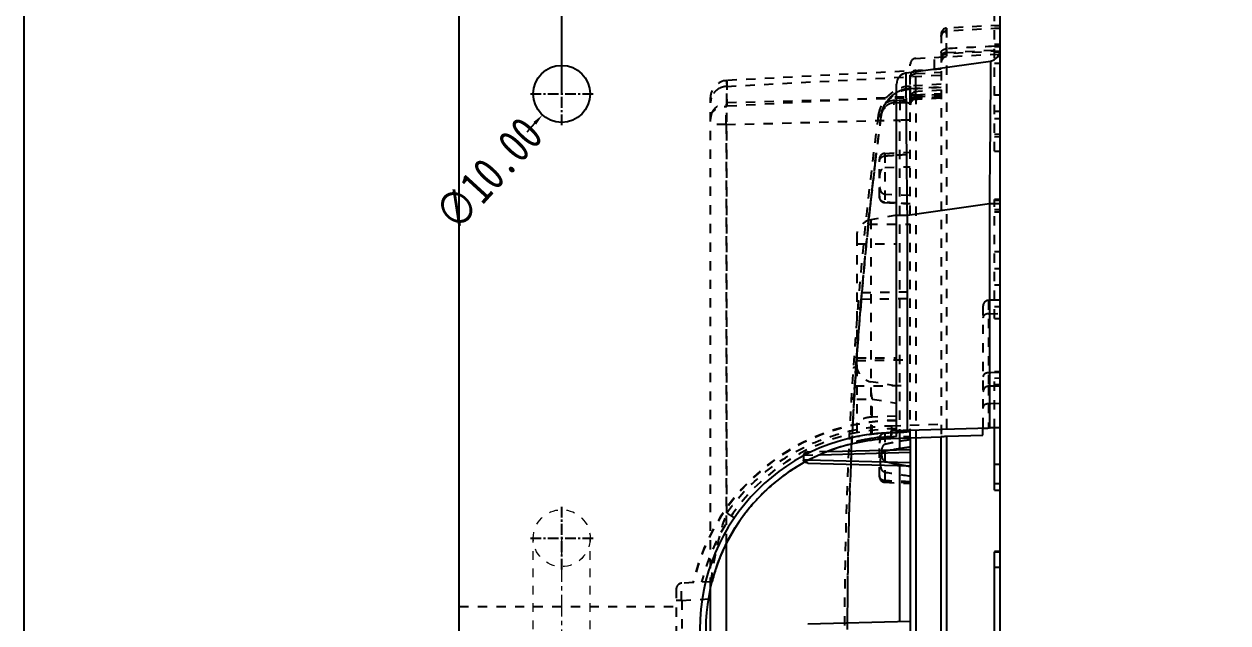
# Model space of a CAD drawing. Header units: millimetres. Extents: x -946 to 3963, y -10008 to 1396.
# Drawn here: x 1206.6 to 1418, y -3056.4 to -2951.3 of the extents above; entities that cross this region are included whole.
import ezdxf

# ---------------------------------------------------------------- set-up
doc = ezdxf.new("R2010")
doc.units = ezdxf.units.MM
doc.header["$LTSCALE"] = 16.335
doc.header["$PDMODE"] = 3
doc.header["$PDSIZE"] = 0.3125
doc.linetypes.add('CENTER', pattern=[0.6, 0.375, -0.075, 0.075, -0.075])
doc.linetypes.add('HIDDEN', pattern=[0.2, 0.1, -0.1])
doc.layers.get('0').update_dxf_attribs({"linetype": 'CONTINUOUS'})
doc.layers.get('Defpoints').update_dxf_attribs({"linetype": 'CONTINUOUS'})
doc.layers.add('cool', color=153, linetype='HIDDEN', lineweight=9)
doc.layers.add('DEFAULT_2', color=8, linetype='HIDDEN')
doc.layers.add('DIM', color=3, linetype='CONTINUOUS')
doc.styles.get("Standard").update_dxf_attribs({"font": 'txt', "width": 0.8})
doc.dimstyles.new('11', dxfattribs={"dimtxt": 10, "dimasz": 10, "dimexe": 0, "dimexo": 0, "dimgap": 0, "dimtad": 0, "dimzin": 0, "dimdsep": 46, "dimtxsty": 'Standard', "dimcen": 0, "dimclrd": 4, "dimclre": 4, "dimclrt": 6, "dimazin": 0, "dimtfac": 1, "dimtofl": 0, "dimtmove": 0, "dimatfit": 3, "dimfxl": 0, "dimtolj": 1, "dimtzin": 0, "dimarcsym": 0})

# ---------------------------------------------------------------- blocks, each defined once
blk = doc.blocks.new('*D201')
at = {"layer": 'Defpoints', "color": 0}
for p in [(1282.98, -2940.95), (1282.98, -2953.15), (1300.98, -2963.54)]:
    blk.add_point(p, dxfattribs=at)
at = {"layer": 'DIM', "color": 4, "lineweight": -2}
for p, q in [((1280.98, -2940.95), (1278.98, -2940.95)), ((1282.98, -2953.15), (1282.98, -2940.95)), ((1300.98, -2963.54), (1300.98, -2940.95)), ((1302.98, -2940.95), (1304.98, -2940.95))]:
    blk.add_line(p, q, dxfattribs=at)
at = {"layer": 'DIM', "color": 4}
for points in [[(1280.98, -2940.62), (1280.98, -2941.28), (1282.98, -2940.95)], [(1302.98, -2940.62), (1302.98, -2941.28), (1300.98, -2940.95)]]:
    blk.add_solid(points, dxfattribs=at)
at = {"layer": 'DIM', "color": 6, "insert": (1291.98, -2940.95), "char_height": 6, "attachment_point": 5}
blk.add_mtext('\\A1;18.00', dxfattribs=at)
blk = doc.blocks.new('*D236')
at = {"layer": 'Defpoints', "color": 0}
for p in [(1304.35, -2959.85), (1297.61, -2967.23)]:
    blk.add_point(p, dxfattribs=at)
at = {"layer": 'DIM', "color": 4, "lineweight": -2}
blk.add_line((1294.91, -2970.18), (1296.26, -2968.7), dxfattribs=at)
at = {"layer": 'DIM', "color": 4}
blk.add_solid([(1296.01, -2968.48), (1296.5, -2968.93), (1297.61, -2967.23)], dxfattribs=at)
at = {"layer": 'DIM', "color": 6, "insert": (1288.16, -2977.56), "char_height": 6, "attachment_point": 5, "rotation": 47.5734}
blk.add_mtext('\\A1;∅10.00', dxfattribs=at)

msp = doc.modelspace()

# ---------------------------------------------------------------- linework, layer by layer
at = {"color": 7, "linetype": 'Continuous'}
for p, q in [((1282.979, -3262.537), (1282.979, -2882.537)), ((1377.979, -3022.149), (1377.979, -2882.537)), ((1361.51, -2959.851), (1376.257, -2957.779)), ((1359.788, -3023.705), (1359.788, -2961.832)), ((1376.083, -2982.865), (1361.684, -2984.889)), ((1376.083, -2982.865), (1376.083, -3022.169)), ((1377.979, -2982.865), (1376.083, -2982.865)), ((1361.684, -2984.889), (1359.788, -2984.889)), ((1361.684, -3022.578), (1361.684, -2984.889)), ((1361.684, -3022.578), (1376.083, -3022.169)), ((1374.964, -3023.448), (1374.964, -3022.293)), ((1376.979, -3033.101), (1376.979, -3022.213)), ((1377.979, -3063.858), (1377.979, -3022.183)), ((1352.788, -3024.504), (1352.788, -3024.776)), ((1358.798, -3023.742), (1358.808, -3024.074)), ((1367.627, -3023.808), (1358.808, -3024.074)), ((1360.365, -3026.014), (1360.365, -3024.027)), ((1362.2, -3023.971), (1362.2, -3091.103)), ((1363.153, -3023.943), (1363.153, -3091.131)), ((1367.627, -3091.266), (1367.627, -3023.808)), ((1368.58, -3023.64), (1374.964, -3023.448)), ((1368.58, -3023.64), (1368.58, -3091.434)), ((1346.353, -3026.875), (1362.2, -3026.46)), ((1347.894, -3026.341), (1362.2, -3025.966)), ((1344.212, -3028.337), (1362.2, -3028.808)), ((1362.2, -3028.314), (1344.225, -3027.844)), ((1360.365, -3056.164), (1360.365, -3028.76)), ((1377.979, -3028.588), (1376.979, -3028.588)), ((1377.979, -3031.999), (1376.979, -3031.999)), ((1376.979, -3033.101), (1377.979, -3033.091)), ((1329.878, -3042.494), (1329.878, -3072.574)), ((1377.979, -3043.976), (1376.979, -3043.977)), ((1376.979, -3063.973), (1376.979, -3043.977)), ((1377.979, -3046.686), (1376.979, -3046.686)), ((1327.126, -3064.117), (1327.126, -3050.062)), ((1327.398, -3049.167), (1327.397, -3049.167)), ((1326.861, -3052.206), (1327.126, -3052.192)), ((1344.212, -3056.587), (1362.2, -3056.116))]:
    msp.add_line(p, q, dxfattribs=at)
at = {"color": 1, "linetype": 'CENTER', "ltscale": 0.310989}
for p, q in [((1300.979, -2969.037), (1300.979, -2958.037)), ((1295.479, -2963.537), (1306.479, -2963.537)), ((1300.979, -3047.037), (1300.979, -3036.037)), ((1295.479, -3041.537), (1306.479, -3041.537))]:
    msp.add_line(p, q, dxfattribs=at)
msp.add_lwpolyline([(1206.569, -2829.095), (2176.984, -2829.095), (2176.984, -3394.328), (1206.569, -3394.328)], close=True)
at = {"color": 7, "linetype": 'Continuous'}
msp.add_lwpolyline([(1327.851, -3047.544), (1328.396, -3045.892), (1329.19, -3043.914), (1330.205, -3041.819), (1330.684, -3040.991)], dxfattribs=at)
msp.add_circle((1300.979, -2963.537), 5)
for centre, radius, start, end in [((1375.979, -2955.798), 2, 278, 0), ((1361.788, -2961.832), 2, 98, 180), ((1359.788, -3057.537), 34.56, 90, 270), ((1359.788, -3057.537), 33.5, 102.06113, 257.93887), ((1359.915, -3057.925), 33.882, 104.83228, 113.24876), ((1359.808, -3057.528), 33.472, 102.30632, 104.82986), ((1359.77, -3057.36), 33.3, 101.8865, 102.30416), ((1359.762, -3057.323), 33.261, 97.69568, 101.88566), ((1359.771, -3057.392), 33.331, 97.09841, 97.69504), ((1359.825, -3057.913), 33.855, 91.72146, 97.07931), ((1359.772, -3057.607), 33.534, 113.23828, 118.07579), ((1359.647, -3057.337), 33.237, 118.10526, 124.75211), ((1359.995, -3057.844), 33.852, 124.74715, 129.59587), ((1360.031, -3057.89), 33.91, 129.5931, 136.10942), ((1359.781, -3057.649), 33.563, 136.11063, 140.95383), ((1359.175, -3057.117), 32.763, 155.54232, 157.86159), ((1359.151, -3057.105), 32.736, 153.64924, 155.54415), ((1358.775, -3056.954), 32.331, 157.86144, 161.58426), ((1358.095, -3056.739), 31.618, 163.20423, 165.80423), ((1358.195, -3056.765), 31.721, 163.0212, 163.2104), ((1358.313, -3056.802), 31.845, 161.80261, 163.01942), ((1358.602, -3056.896), 32.149, 161.58499, 161.80428), ((1357.23, -3056.517), 30.725, 165.80894, 166.15868)]:
    msp.add_arc(centre, radius, start, end, dxfattribs=at)
for centre, major_axis, ratio, start_param, end_param in [((1361.788, -3022.54), (2, 0.059), 0.0174476, -3.0808218, -1.6236677), ((1375.979, -3022.207), (2, 0.059), 0.0174476, -0.0005115, 1.5179249), ((1359.892, -3057.537), (33.832, 0), 0.9999953, 1.5738741, 1.7079329)]:
    msp.add_ellipse(centre, major_axis=major_axis, ratio=ratio, start_param=start_param, end_param=end_param, dxfattribs=at)
for points, knots in [([(1376.257, -2957.779), (1376.26, -2957.779), (1376.259, -2957.795), (1376.263, -2957.811), (1376.264, -2957.852), (1376.267, -2957.931), (1376.269, -2958.071), (1376.272, -2958.281), (1376.274, -2958.552), (1376.275, -2958.881), (1376.276, -2959.269), (1376.275, -2959.9), (1376.273, -2960.826), (1376.267, -2962.094), (1376.259, -2963.562), (1376.248, -2965.216), (1376.235, -2967.039), (1376.213, -2969.753), (1376.18, -2973.421), (1376.135, -2978.053), (1376.101, -2981.241), (1376.083, -2982.865)], [0, 0, 0, 0, 0.000306, 0.0012067, 0.0027099, 0.0048155, 0.0108299, 0.0192406, 0.030037, 0.0431942, 0.0586725, 0.0764313, 0.1186246, 0.1693503, 0.2280838, 0.2942351, 0.3671332, 0.4460507, 0.6187876, 0.8057719, 1, 1, 1, 1]), ([(1361.684, -2984.889), (1361.666, -2983.265), (1361.632, -2980.078), (1361.586, -2975.449), (1361.554, -2971.786), (1361.532, -2969.078), (1361.519, -2967.261), (1361.508, -2965.614), (1361.5, -2964.152), (1361.494, -2962.89), (1361.492, -2961.969), (1361.491, -2961.341), (1361.492, -2960.954), (1361.493, -2960.626), (1361.495, -2960.355), (1361.498, -2960.145), (1361.5, -2960.006), (1361.503, -2959.926), (1361.504, -2959.886), (1361.508, -2959.867), (1361.507, -2959.852), (1361.51, -2959.851)], [0, 0, 0, 0, 0.1945688, 0.3818627, 0.5546424, 0.6335077, 0.7062981, 0.7723079, 0.8308898, 0.8814648, 0.9235391, 0.9412562, 0.9567018, 0.9698366, 0.9806317, 0.9890603, 0.9951014, 0.9972237, 0.9987464, 0.9996695, 1, 1, 1, 1]), ([(1352.788, -3024.504), (1352.788, -3024.5), (1352.811, -3024.495), (1352.839, -3024.482), (1352.9, -3024.467), (1352.978, -3024.446), (1353.079, -3024.421), (1353.253, -3024.38), (1353.517, -3024.323), (1353.883, -3024.249), (1354.306, -3024.171), (1354.774, -3024.094), (1355.099, -3024.046), (1355.267, -3024.023)], [0, 0, 0, 0, 0.0054109, 0.0199206, 0.0434993, 0.0759884, 0.1171566, 0.1665795, 0.2883287, 0.4373602, 0.6092159, 0.7989242, 1, 1, 1, 1]), ([(1367.627, -3023.686), (1367.627, -3023.684), (1367.636, -3023.684), (1367.647, -3023.681), (1367.67, -3023.679), (1367.716, -3023.675), (1367.794, -3023.671), (1367.909, -3023.665), (1368.051, -3023.659), (1368.277, -3023.65), (1368.456, -3023.644), (1368.58, -3023.64)], [0, 0, 0, 0, 0.0050684, 0.019222, 0.0424276, 0.0745169, 0.1645943, 0.2869581, 0.4373859, 0.6112993, 1, 1, 1, 1])]:
    msp.add_open_spline(points, degree=3, knots=knots, dxfattribs=at)
msp.add_open_spline([(1344.212, -3028.337), (1344.085, -3028.333), (1343.956, -3028.311), (1343.837, -3028.266)], degree=3, dxfattribs=at)
at = {"layer": 'cool', "ltscale": 0.932966}
for p, q in [((1295.979, -3249.537), (1295.979, -3041.537)), ((1305.979, -3249.537), (1305.979, -3041.537))]:
    msp.add_line(p, q, dxfattribs=at)
at = {"layer": 'cool', "color": 1, "linetype": 'CENTER', "ltscale": 0.621977}
msp.add_line((1300.979, -3262.537), (1300.979, -3041.537), dxfattribs=at)
at = {"layer": 'cool', "ltscale": 0.932966}
msp.add_circle((1300.979, -3041.537), 5, dxfattribs=at)
at = {"layer": 'DEFAULT_2', "color": 8, "linetype": 'HIDDEN'}
for p, q in [((1376.979, -2973.618), (1376.979, -2943.009)), ((1367.627, -2953.006), (1367.627, -3023.808)), ((1377.979, -2951.509), (1368.58, -2952.002)), ((1368.58, -2952.002), (1368.58, -3023.64)), ((1377.979, -2952.024), (1368.58, -2952.517)), ((1377.979, -2951.613), (1376.979, -2951.613)), ((1377.979, -2952.038), (1376.979, -2952.038)), ((1377.979, -2954.842), (1376.979, -2954.842)), ((1377.479, -2955.135), (1376.979, -2955.152)), ((1377.979, -2955.274), (1376.979, -2955.274)), ((1377.979, -2955.118), (1377.479, -2955.135)), ((1363.153, -2957.311), (1377.979, -2956.534)), ((1366.421, -2959.15), (1366.421, -2957.14)), ((1368.58, -2956.294), (1377.979, -2955.789)), ((1377.979, -2956.019), (1368.58, -2956.512)), ((1377.979, -2956.206), (1376.979, -2956.206)), ((1367.627, -2959.217), (1329.983, -2961.19)), ((1362.2, -3023.971), (1362.2, -2958.315)), ((1363.153, -2963.159), (1363.153, -2959.451)), ((1366.421, -2959.15), (1367.627, -2959.213)), ((1377.979, -2958.187), (1376.979, -2958.214)), ((1329.983, -2962.22), (1367.627, -2960.247)), ((1329.983, -2965.115), (1329.983, -2961.19)), ((1363.153, -2959.966), (1367.627, -2959.732)), ((1367.627, -2963.684), (1329.983, -2965.723)), ((1362.19, -2962.589), (1367.627, -2962.284)), ((1362.19, -2963.881), (1362.191, -2962.589)), ((1362.19, -2963.881), (1362.191, -2962.589)), ((1367.627, -2962.873), (1362.19, -2963.22)), ((1362.19, -2964.527), (1362.19, -2963.881)), ((1362.19, -2964.527), (1362.19, -2963.881)), ((1367.627, -2961.855), (1362.201, -2962.16)), ((1367.627, -2962.431), (1362.201, -2962.736)), ((1362.201, -2962.736), (1362.201, -2964.059)), ((1362.201, -2962.736), (1362.201, -2964.526)), ((1362.201, -2962.736), (1362.201, -2964.526)), ((1363.151, -2963.121), (1363.148, -2962.089)), ((1363.152, -2963.688), (1363.151, -2963.121)), ((1363.153, -2963.688), (1367.627, -2963.447)), ((1363.153, -2963.688), (1363.153, -3023.943)), ((1363.153, -2964.02), (1367.627, -2963.835)), ((1377.979, -2963.759), (1376.979, -2963.759)), ((1327.126, -3050.062), (1327.126, -2964.2)), ((1367.627, -2964.133), (1329.983, -2965.115)), ((1329.983, -3037.08), (1329.983, -2965.723)), ((1359.406, -2964.673), (1367.627, -2964.242)), ((1359.415, -2965.101), (1362.353, -2964.947)), ((1362.275, -2965.099), (1359.415, -2965.249)), ((1362.201, -2964.526), (1362.201, -2965.442)), ((1363.153, -2964.02), (1363.153, -2964.476)), ((1329.878, -2968.922), (1360.365, -2968.127)), ((1357.033, -2967.451), (1357.056, -2967.281)), ((1357.033, -2967.451), (1357.056, -2967.281)), ((1360.365, -3024.027), (1360.365, -2968.127)), ((1362.2, -2968.127), (1360.365, -2968.127)), ((1377.979, -2966.644), (1376.979, -2966.644)), ((1377.979, -2967.893), (1376.979, -2967.893)), ((1329.878, -2968.922), (1327.126, -2968.922)), ((1329.878, -2968.922), (1329.878, -3042.494)), ((1377.979, -2970.679), (1376.979, -2970.679)), ((1377.979, -2971.081), (1376.979, -2971.11)), ((1356.091, -2974.915), (1356.173, -2974.237)), ((1356.091, -2974.915), (1356.173, -2974.237)), ((1356.092, -2974.91), (1356.175, -2974.225)), ((1356.092, -2974.91), (1356.175, -2974.225)), ((1356.092, -2974.91), (1356.175, -2974.225)), ((1356.092, -2974.91), (1356.175, -2974.226)), ((1356.173, -2974.237), (1356.204, -2973.987)), ((1356.173, -2974.237), (1356.204, -2973.987)), ((1357.726, -2973.991), (1362.2, -2973.756)), ((1357.726, -2973.991), (1357.726, -2982.633)), ((1376.979, -2973.618), (1377.979, -2973.591)), ((1356.032, -2975.406), (1356.091, -2974.915)), ((1356.032, -2975.406), (1356.091, -2974.915)), ((1356.033, -2975.4), (1356.092, -2974.91)), ((1356.033, -2975.4), (1356.092, -2974.91)), ((1356.033, -2975.4), (1356.092, -2974.91)), ((1356.033, -2975.401), (1356.092, -2974.91)), ((1356.773, -2981.629), (1356.773, -2974.996)), ((1357.726, -2976.483), (1362.2, -2976.319)), ((1362.2, -2981.399), (1357.726, -2981.189)), ((1357.726, -2982.633), (1362.2, -2982.868)), ((1376.979, -3002.973), (1376.979, -2982.061)), ((1377.979, -2982.061), (1376.979, -2982.061)), ((1377.979, -2982.263), (1376.979, -2982.263)), ((1359.788, -2984.854), (1355.267, -2985.652)), ((1377.979, -2983.872), (1376.979, -2983.872)), ((1377.979, -2984.301), (1376.979, -2984.32)), ((1354.797, -2986.437), (1354.864, -2985.799)), ((1354.797, -2986.437), (1354.864, -2985.799)), ((1354.797, -2986.438), (1362.2, -2986.391)), ((1354.841, -2986.017), (1354.864, -2985.798)), ((1354.863, -2985.806), (1354.883, -2985.622)), ((1354.863, -2985.806), (1354.883, -2985.622)), ((1354.864, -2985.798), (1354.884, -2985.61)), ((1354.864, -2985.799), (1354.884, -2985.612)), ((1354.864, -2985.799), (1354.884, -2985.612)), ((1354.864, -2985.799), (1354.884, -2985.612)), ((1354.864, -2985.803), (1354.883, -2985.617)), ((1354.883, -2985.617), (1354.938, -2985.1)), ((1355.267, -2985.652), (1355.267, -3024.023)), ((1352.788, -2988.606), (1352.788, -3024.504)), ((1352.788, -2989.854), (1359.788, -2989.854)), ((1377.979, -2991.249), (1376.979, -2991.249)), ((1377.979, -2994.249), (1376.979, -2994.249)), ((1377.979, -2997.143), (1376.979, -2997.143)), ((1353.508, -3000.113), (1353.554, -2999.563)), ((1353.554, -2999.563), (1362.2, -2999.434)), ((1353.654, -2998.403), (1362.2, -2998.284)), ((1377.979, -2999.749), (1375.946, -2999.785)), ((1375.946, -2999.785), (1375.946, -3014.86)), ((1353.396, -3001.45), (1353.432, -3001.01)), ((1353.396, -3001.45), (1353.432, -3001.01)), ((1353.396, -3001.447), (1353.415, -3001.221)), ((1353.396, -3001.446), (1353.415, -3001.221)), ((1353.415, -3001.221), (1353.461, -3000.666)), ((1353.461, -3000.666), (1353.508, -3000.113)), ((1374.964, -3000.785), (1374.964, -3022.293)), ((1377.979, -3000.916), (1376.979, -3000.916)), ((1375.946, -3002.129), (1377.979, -3002.104)), ((1376.979, -3002.973), (1377.979, -3002.954)), ((1352.996, -3006.588), (1353.014, -3006.337)), ((1352.997, -3006.575), (1353.014, -3006.338)), ((1352.997, -3006.575), (1353.014, -3006.338)), ((1352.41, -3015.403), (1352.774, -3009.854)), ((1352.684, -3011.076), (1352.732, -3010.348)), ((1352.732, -3010.348), (1352.766, -3009.843)), ((1352.732, -3010.347), (1362.2, -3010.211)), ((1352.766, -3009.843), (1352.788, -3009.524)), ((1352.767, -3009.836), (1352.788, -3009.518)), ((1352.767, -3009.836), (1352.788, -3009.518)), ((1352.767, -3009.836), (1352.788, -3009.518)), ((1352.768, -3009.817), (1352.788, -3009.528)), ((1352.768, -3009.815), (1352.788, -3009.53)), ((1352.773, -3009.744), (1352.787, -3009.533)), ((1352.773, -3009.738), (1352.786, -3009.549)), ((1352.773, -3009.738), (1352.786, -3009.549)), ((1352.788, -3009.518), (1352.822, -3009.034)), ((1352.788, -3009.518), (1352.822, -3009.034)), ((1352.788, -3009.518), (1352.822, -3009.034)), ((1352.788, -3009.854), (1359.788, -3009.854)), ((1352.585, -3012.591), (1352.641, -3011.738)), ((1352.633, -3011.851), (1352.684, -3011.081)), ((1352.633, -3011.851), (1352.684, -3011.081)), ((1352.633, -3011.851), (1352.641, -3011.737)), ((1352.641, -3011.738), (1352.653, -3011.54)), ((1352.641, -3011.733), (1352.653, -3011.54)), ((1352.654, -3011.54), (1352.684, -3011.081)), ((1352.654, -3011.54), (1352.684, -3011.081)), ((1377.979, -3012.47), (1375.946, -3012.495)), ((1377.979, -3012.32), (1376.979, -3012.32)), ((1376.979, -3022.213), (1376.979, -3012.321)), ((1377.979, -3012.376), (1376.979, -3012.376)), ((1359.788, -3014.854), (1355.267, -3014.057)), ((1377.979, -3013.469), (1376.979, -3013.479)), ((1377.979, -3014.627), (1376.979, -3014.627)), ((1352.322, -3016.879), (1352.362, -3016.199)), ((1352.446, -3014.813), (1362.2, -3014.717)), ((1377.979, -3014.824), (1375.946, -3014.86)), ((1375.946, -3014.86), (1375.946, -3017.943)), ((1352.31, -3017.068), (1352.322, -3016.872)), ((1352.31, -3017.074), (1352.322, -3016.879)), ((1352.31, -3017.072), (1352.322, -3016.879)), ((1352.311, -3017.06), (1352.322, -3016.863)), ((1352.311, -3017.06), (1352.322, -3016.863)), ((1352.311, -3017.063), (1352.322, -3016.869)), ((1352.788, -3017.103), (1355.527, -3017.103)), ((1355.527, -3023.301), (1355.527, -3017.103)), ((1355.527, -3017.103), (1359.788, -3017.855)), ((1377.979, -3017.907), (1375.946, -3017.943)), ((1375.946, -3017.943), (1375.946, -3022.243)), ((1359.788, -3020.099), (1355.527, -3020.272)), ((1352.059, -3021.631), (1352.064, -3021.522)), ((1352.059, -3021.632), (1352.064, -3021.532)), ((1352.059, -3021.632), (1352.064, -3021.532)), ((1357.726, -3023.066), (1362.2, -3022.831)), ((1357.726, -3023.073), (1359.218, -3022.992)), ((1357.726, -3023.066), (1357.726, -3031.708)), ((1359.788, -3022.632), (1358.766, -3022.661)), ((1358.766, -3022.661), (1358.798, -3023.742)), ((1358.877, -3021.784), (1367.627, -3021.524)), ((1359.218, -3022.992), (1359.788, -3022.962)), ((1377.979, -3022.183), (1375.946, -3022.243)), ((1377.979, -3022.183), (1377.979, -3022.149)), ((1351.889, -3025.067), (1351.905, -3024.728)), ((1351.889, -3025.07), (1351.905, -3024.734)), ((1351.889, -3025.07), (1351.905, -3024.738)), ((1351.89, -3025.053), (1351.906, -3024.712)), ((1351.89, -3025.053), (1351.906, -3024.712)), ((1351.89, -3025.053), (1351.906, -3024.712)), ((1351.89, -3025.058), (1351.905, -3024.723)), ((1351.905, -3024.738), (1351.92, -3024.425)), ((1351.905, -3024.723), (1351.918, -3024.452)), ((1351.905, -3024.728), (1351.918, -3024.456)), ((1351.906, -3024.712), (1351.919, -3024.439)), ((1351.906, -3024.712), (1351.919, -3024.439)), ((1351.906, -3024.712), (1351.919, -3024.439)), ((1351.918, -3024.452), (1351.954, -3023.706)), ((1351.919, -3024.439), (1351.955, -3023.687)), ((1351.945, -3023.896), (1351.954, -3023.71)), ((1356.773, -3030.703), (1356.773, -3024.07)), ((1357.726, -3023.82), (1362.2, -3023.67)), ((1362.2, -3024.244), (1361.999, -3024.275)), ((1343.436, -3026.951), (1346.353, -3026.875)), ((1343.436, -3026.951), (1343.436, -3027.814)), ((1347.894, -3026.341), (1344.212, -3026.437)), ((1359.011, -3026.048), (1359.188, -3026.018)), ((1362.07, -3025.572), (1362.2, -3025.553)), ((1344.225, -3027.844), (1343.436, -3027.823)), ((1362.098, -3028.914), (1362.2, -3028.931)), ((1357.726, -3031.708), (1362.2, -3031.943)), ((1332.296, -3038.389), (1332.299, -3038.385)), ((1376.979, -3043.862), (1376.979, -3043.977)), ((1377.979, -3043.862), (1376.979, -3043.862)), ((1321.096, -3050.451), (1321.096, -3064.623)), ((1327.397, -3049.167), (1322.048, -3049.447)), ((1322.048, -3052.458), (1321.096, -3052.458)), ((1322.048, -3052.458), (1326.861, -3052.206)), ((1322.048, -3052.458), (1322.048, -3062.616)), ((1282.979, -3053.537), (1321.096, -3053.537))]:
    msp.add_line(p, q, dxfattribs=at)
for points in [[(1330.684, -3040.991), (1331.468, -3039.635), (1332.296, -3038.389)], [(1327.398, -3049.167), (1327.789, -3047.731), (1327.851, -3047.544)]]:
    msp.add_lwpolyline(points, dxfattribs=at)
for centre, radius, start, end in [((1368.632, -2953.006), 1.005, 93, 180), ((1368.625, -2953.504), 1.001, 152.12287, 158.61971), ((1363.205, -2958.315), 1.005, 93, 180), ((1368.632, -2958.031), 1.005, 93, 180), ((1368.181, -2956.993), 0.586, 135.66088, 141.84641), ((1363.205, -2960.455), 1.005, 93, 180), ((1330.141, -2964.2), 3.015, 93, 180), ((1362.54, -2968.181), 6.03, 93.21573, 172.48847), ((1362.528, -2968.261), 5.534, 93.38366, 172.43677), ((1362.489, -2968.082), 5.485, 109.04926, 156.66161), ((1362.54, -2968.155), 5.577, 93.61426, 119.83853), ((1362.589, -2968.434), 5.858, 93.90293, 96.87429), ((1329.869, -2965.08), 2.743, 161.86113, 179.92699), ((1359.564, -2967.683), 3.015, 93, 172.4798), ((1362.579, -2968.132), 5.587, 156.72449, 172.30995), ((1363.205, -2965.48), 1.005, 93, 180), ((1329.862, -2967.973), 2.736, 157.42891, 179.94758), ((2040.215, -3057.537), 689.571, 172.479799, 187.520201), ((2046.817, -3058.13), 695.701, 172.517411, 176.622338), ((2055.568, -3058.947), 704.488, 172.544179, 176.590818), ((2055.398, -3058.932), 704.317, 172.535088, 176.58761), ((2038.226, -3057.217), 687.082, 172.48729, 173.062337), ((2038.263, -3057.222), 687.119, 172.492962, 173.062331), ((2038.305, -3057.228), 687.161, 172.487306, 173.042298), ((1357.778, -2974.995), 1.005, 93, 180), ((2071.914, -3061.122), 720.995, 173.171754, 173.988217), ((2069.928, -3060.897), 718.996, 173.170771, 173.948628), ((2066.035, -3060.453), 715.078, 173.168946, 173.88769), ((2065.991, -3060.448), 715.034, 173.168926, 173.88771), ((2048.475, -3058.423), 697.401, 173.163371, 173.57164), ((2085.218, -3062.546), 734.375, 173.573014, 173.986627), ((2085.146, -3062.538), 734.303, 173.572988, 173.986667), ((1357.909, -2981.516), 1.136, 180.01067, 185.4683), ((1357.778, -2981.63), 1.005, 180, 267), ((1355.788, -2988.606), 3, 100, 180), ((2047.123, -3058.621), 696.078, 173.995445, 175.037222), ((2047.049, -3058.614), 696.005, 173.995349, 175.037209), ((2065.084, -3060.458), 714.133, 173.999331, 174.241776), ((2066.564, -3060.611), 715.621, 174.016768, 174.241339), ((2068.536, -3060.813), 717.603, 174.050855, 174.240449), ((2068.316, -3060.791), 717.382, 174.050847, 174.24063), ((2003.444, -3054.645), 652.222, 174.205893, 175.752384), ((2048.281, -3058.735), 697.242, 174.243348, 175.289955), ((2048.738, -3058.777), 697.702, 174.244369, 175.26808), ((2050.748, -3058.966), 699.72, 174.244936, 175.175407), ((2049.086, -3058.81), 698.05, 174.244659, 175.131198), ((2020.239, -3056.362), 669.1, 175.030717, 175.295132), ((2028.979, -3057.108), 677.872, 175.031939, 175.252997), ((1375.964, -3000.785), 1, 91, 180), ((1924.279, -3048.506), 572.819, 175.28765, 175.80422), ((1928.61, -3048.845), 577.163, 175.292934, 175.801295), ((1928.687, -3048.852), 577.241, 175.289634, 175.776289), ((1928.402, -3048.83), 576.955, 175.292248, 175.776331), ((2002.156, -3054.866), 650.956, 175.175306, 175.295574), ((1938.713, -3049.523), 587.289, 175.806309, 176.097123), ((1943.494, -3049.858), 592.082, 175.915971, 176.094656), ((1942.177, -3049.767), 590.761, 175.894886, 176.093937), ((1942.278, -3049.771), 590.862, 175.897826, 176.094772), ((1943.175, -3049.833), 591.761, 175.909602, 176.094569), ((1931.267, -3048.991), 579.824, 175.806091, 176.048411), ((2175.304, -3065.361), 824.409, 176.219243, 176.627895), ((2174.315, -3065.299), 823.418, 176.224291, 176.628833), ((2188.336, -3066.201), 837.469, 176.270901, 176.577042), ((2240.374, -3069.491), 889.61, 176.285104, 176.476146), ((1355.788, -3011.103), 3, 180, 260), ((2237.554, -3069.325), 886.785, 176.331915, 176.475631), ((2104.571, -3061.127), 753.55, 176.476193, 176.632449), ((2103.471, -3061.061), 752.448, 176.476103, 176.632571), ((2087.494, -3060.107), 736.443, 176.519672, 176.634316), ((1375.964, -3015.86), 1, 91, 180), ((2037.421, -3057.58), 686.292, 176.611001, 179.996427), ((2037.495, -3057.147), 686.355, 176.798605, 177.03315), ((2036.28, -3057.083), 685.139, 176.651161, 177.031176), ((2036.178, -3057.077), 685.037, 176.65112, 177.031188), ((2036.143, -3057.075), 685.002, 176.651354, 177.025757), ((2036.029, -3057.069), 684.887, 176.652237, 177.024906), ((2035.013, -3057.013), 683.871, 176.651771, 176.798226), ((1359.788, -3057.537), 36.682, 90, 167.09272), ((2046.328, -3057.608), 695.2, 177.030846, 177.203269), ((1359.788, -3057.537), 34.5, 90, 101.70651), ((1357.78, -3024.065), 0.994, 93.10726, 180), ((1366.3, -3061.416), 37.347, 101.00607, 103.27341), ((2045.244, -3057.559), 694.115, 177.412956, 177.602564), ((1360.455, -3026.531), 3.335, 172.55, 177.32281), ((1359.941, -3026.635), 2.817, 187.66177, 191.52443), ((1359.45, -3026.736), 2.316, 191.51961, 196.33612), ((1371.445, -3098.573), 73.583, 99.72866, 100.74574), ((1375.544, -3122.756), 98.111, 98.71375, 99.59637), ((1381.443, -3161.105), 136.911, 98.13429, 98.72254), ((2044.602, -3057.534), 693.473, 177.602384, 179.906713), ((1366.976, -2991.226), 37.958, 255.89459, 258.13278), ((1370.437, -2974.744), 54.8, 258.1358, 259.72601), ((1374.972, -2950.103), 79.854, 259.67747, 260.18608), ((1379.917, -2921.505), 108.877, 260.18732, 260.58081), ((1357.778, -3030.704), 1.005, 180, 267), ((1359.377, -3057.32), 33.043, 140.95527, 145.03618), ((1359.098, -3057.102), 32.689, 145.069, 149.03908), ((1358.964, -3057.012), 32.528, 151.17719, 153.65038), ((1358.777, -3056.911), 32.315, 149.03661, 151.1736), ((1322.101, -3050.451), 1.005, 93, 180)]:
    msp.add_arc(centre, radius, start, end, dxfattribs=at)
for centre, major_axis, ratio, start_param, end_param in [((1359.777, -3057.537), (36.612, 0), 1, 1.5704916, 2.9157885), ((1359.778, -3057.537), (35.206, 0), 1, 7.853677, 9.1875447), ((1375.964, -3022.264), (1, 0.029), 0.021822, 1.5876183, 3.1409614), ((1344.226, -3026.939), (0.791, 0.019), 0.6353437, 1.5735465, 3.1260677)]:
    msp.add_ellipse(centre, major_axis=major_axis, ratio=ratio, start_param=start_param, end_param=end_param, dxfattribs=at)
for points, knots in [([(1367.627, -2953.469), (1367.627, -2953.232), (1367.839, -2952.732), (1368.334, -2952.529), (1368.58, -2952.517)], [0, 0, 0, 0, 0.4909341, 1, 1, 1, 1]), ([(1367.693, -2953.139), (1367.682, -2953.166), (1367.646, -2953.273), (1367.627, -2953.386), (1367.627, -2953.469)], [0, 0, 0, 0, 0.2607704, 1, 1, 1, 1]), ([(1368.11, -2952.657), (1368.07, -2952.68), (1367.921, -2952.777), (1367.802, -2952.919), (1367.74, -2953.036)], [0, 0, 0, 0, 0.2540197, 1, 1, 1, 1]), ([(1368.58, -2952.517), (1368.54, -2952.519), (1368.377, -2952.538), (1368.218, -2952.596), (1368.11, -2952.657)], [0, 0, 0, 0, 0.2388779, 1, 1, 1, 1]), ([(1368.579, -2956.294), (1368.578, -2955.977), (1368.577, -2955.378), (1368.574, -2954.533), (1368.573, -2953.801), (1368.573, -2953.264), (1368.573, -2952.895), (1368.573, -2952.667), (1368.574, -2952.471), (1368.574, -2952.308), (1368.575, -2952.181), (1368.576, -2952.096), (1368.578, -2952.048), (1368.577, -2952.023), (1368.58, -2952.012), (1368.578, -2952.002), (1368.579, -2952.002)], [0, 0, 0, 0, 0.2217497, 0.4189372, 0.5900218, 0.7334626, 0.7943351, 0.847719, 0.8934216, 0.9312506, 0.9610134, 0.9825179, 0.9901135, 0.995573, 0.9988736, 1, 1, 1, 1]), ([(1368.58, -2952.002), (1368.578, -2952.002), (1368.58, -2952.01), (1368.577, -2952.019), (1368.578, -2952.04), (1368.577, -2952.081), (1368.576, -2952.152), (1368.575, -2952.258), (1368.575, -2952.394), (1368.574, -2952.558), (1368.574, -2952.75), (1368.574, -2953.06), (1368.574, -2953.513), (1368.575, -2954.131), (1368.577, -2954.845), (1368.579, -2955.353), (1368.58, -2955.623)], [0, 0, 0, 0, 0.0011124, 0.0043746, 0.0097734, 0.0172888, 0.0385843, 0.0680902, 0.1056351, 0.1510468, 0.2041536, 0.2647833, 0.4079234, 0.5790905, 0.7769083, 1, 1, 1, 1]), ([(1367.627, -2956.264), (1367.627, -2956.091), (1367.841, -2955.815), (1368.222, -2955.668), (1368.459, -2955.627), (1368.58, -2955.623)], [0, 0, 0, 0, 0.422952, 0.7067911, 1, 1, 1, 1]), ([(1368.58, -2956.512), (1368.334, -2956.524), (1367.839, -2956.727), (1367.627, -2957.227), (1367.627, -2957.464)], [0, 0, 0, 0, 0.509066, 1, 1, 1, 1]), ([(1367.72, -2956.631), (1367.705, -2956.65), (1367.657, -2956.721), (1367.627, -2956.807), (1367.627, -2956.869)], [0, 0, 0, 0, 0.2786389, 1, 1, 1, 1]), ([(1368.11, -2956.379), (1368.074, -2956.391), (1367.948, -2956.439), (1367.83, -2956.514), (1367.762, -2956.584)], [0, 0, 0, 0, 0.2754088, 1, 1, 1, 1]), ([(1368.09, -2956.664), (1368.128, -2956.641), (1368.281, -2956.563), (1368.452, -2956.518), (1368.58, -2956.512)], [0, 0, 0, 0, 0.2592902, 1, 1, 1, 1]), ([(1368.58, -2956.294), (1368.541, -2956.295), (1368.381, -2956.307), (1368.224, -2956.34), (1368.11, -2956.379)], [0, 0, 0, 0, 0.2450838, 1, 1, 1, 1]), ([(1363.148, -2962.089), (1363.147, -2961.534), (1363.146, -2960.69), (1363.145, -2959.845), (1363.149, -2959.555)], [0, 0, 0, 0, 0.656787, 1, 1, 1, 1]), ([(1363.149, -2959.555), (1363.149, -2959.54), (1363.15, -2959.515), (1363.149, -2959.48), (1363.153, -2959.465), (1363.15, -2959.451), (1363.152, -2959.451)], [0, 0, 0, 0, 0.4342288, 0.7466801, 0.9357141, 1, 1, 1, 1]), ([(1329.983, -2961.19), (1329.981, -2961.19), (1329.981, -2961.199), (1329.978, -2961.211), (1329.977, -2961.237), (1329.974, -2961.288), (1329.972, -2961.376), (1329.97, -2961.509), (1329.968, -2961.678), (1329.967, -2961.883), (1329.966, -2962.123), (1329.966, -2962.511), (1329.967, -2963.077), (1329.97, -2963.851), (1329.975, -2964.747), (1329.98, -2965.384), (1329.983, -2965.723)], [0, 0, 0, 0, 0.0011953, 0.0044735, 0.0098642, 0.0173548, 0.0385641, 0.0679489, 0.1053509, 0.1506102, 0.2035665, 0.264059, 0.4070096, 0.5781751, 0.7762679, 1, 1, 1, 1]), ([(1362.2, -2960.918), (1362.2, -2960.681), (1362.412, -2960.182), (1362.907, -2959.978), (1363.153, -2959.966)], [0, 0, 0, 0, 0.4909341, 1, 1, 1, 1]), ([(1328.891, -2962.473), (1328.511, -2962.638), (1327.819, -2963.117), (1327.387, -2963.844), (1327.262, -2964.226)], [0, 0, 0, 0, 0.5072991, 1, 1, 1, 1]), ([(1329.983, -2962.22), (1329.893, -2962.224), (1329.52, -2962.259), (1329.152, -2962.36), (1328.891, -2962.473)], [0, 0, 0, 0, 0.2406398, 1, 1, 1, 1]), ([(1362.2, -2962.736), (1361.565, -2962.779), (1360.3, -2963.072), (1358.677, -2964.134), (1357.509, -2965.674), (1357.13, -2966.908), (1357.042, -2967.532)], [0, 0, 0, 0, 0.2512807, 0.5015907, 0.7509937, 1, 1, 1, 1]), ([(1359.357, -2963.576), (1358.939, -2963.868), (1358.181, -2964.571), (1357.647, -2965.457), (1357.446, -2965.924)], [0, 0, 0, 0, 0.5007665, 1, 1, 1, 1]), ([(1362.178, -2962.161), (1362.175, -2962.162), (1362.177, -2962.177), (1362.174, -2962.194), (1362.176, -2962.236), (1362.177, -2962.312), (1362.182, -2962.433), (1362.187, -2962.535), (1362.191, -2962.589)], [0, 0, 0, 0, 0.017343, 0.0696668, 0.1598276, 0.2853263, 0.6192111, 1, 1, 1, 1]), ([(1362.178, -2962.161), (1362.176, -2962.162), (1362.177, -2962.177), (1362.174, -2962.194), (1362.176, -2962.236), (1362.177, -2962.312), (1362.183, -2962.433), (1362.188, -2962.535), (1362.191, -2962.589)], [0, 0, 0, 0, 0.0173361, 0.0696548, 0.1598132, 0.2853125, 0.6192046, 1, 1, 1, 1]), ([(1362.178, -2962.161), (1362.176, -2962.162), (1362.177, -2962.177), (1362.174, -2962.194), (1362.176, -2962.236), (1362.177, -2962.312), (1362.183, -2962.433), (1362.188, -2962.535), (1362.191, -2962.589)], [0, 0, 0, 0, 0.0173361, 0.0696547, 0.1598131, 0.2853124, 0.6192045, 1, 1, 1, 1]), ([(1362.201, -2962.736), (1362.197, -2962.669), (1362.191, -2962.566), (1362.185, -2962.433), (1362.183, -2962.341), (1362.182, -2962.267), (1362.181, -2962.208), (1362.186, -2962.182), (1362.186, -2962.161), (1362.189, -2962.161)], [0, 0, 0, 0, 0.3527139, 0.5323973, 0.6959954, 0.8298079, 0.9262945, 0.981492, 1, 1, 1, 1]), ([(1362.201, -2962.736), (1362.197, -2962.669), (1362.191, -2962.566), (1362.186, -2962.433), (1362.183, -2962.341), (1362.182, -2962.267), (1362.182, -2962.208), (1362.186, -2962.182), (1362.186, -2962.161), (1362.189, -2962.161)], [0, 0, 0, 0, 0.3527031, 0.5323814, 0.6959767, 0.8297897, 0.9262803, 0.9814846, 1, 1, 1, 1]), ([(1362.201, -2962.736), (1362.197, -2962.669), (1362.191, -2962.566), (1362.186, -2962.433), (1362.183, -2962.341), (1362.182, -2962.267), (1362.182, -2962.208), (1362.186, -2962.182), (1362.186, -2962.161), (1362.189, -2962.161)], [0, 0, 0, 0, 0.3527139, 0.5323973, 0.6959953, 0.8298078, 0.9262945, 0.981492, 1, 1, 1, 1]), ([(1362.683, -2963.774), (1362.647, -2963.786), (1362.521, -2963.835), (1362.403, -2963.91), (1362.335, -2963.98)], [0, 0, 0, 0, 0.2750665, 1, 1, 1, 1]), ([(1363.153, -2963.688), (1363.114, -2963.689), (1362.954, -2963.701), (1362.796, -2963.734), (1362.683, -2963.774)], [0, 0, 0, 0, 0.2450117, 1, 1, 1, 1]), ([(1327.126, -2967.6), (1327.126, -2967.367), (1327.3, -2966.834), (1327.974, -2966.227), (1328.914, -2965.836), (1329.624, -2965.734), (1329.983, -2965.723)], [0, 0, 0, 0, 0.1885879, 0.4267037, 0.7100709, 1, 1, 1, 1]), ([(1327.335, -2966.923), (1327.444, -2966.664), (1327.745, -2966.167), (1328.589, -2965.415), (1329.435, -2965.142), (1329.983, -2965.115)], [0, 0, 0, 0, 0.2514786, 0.5098978, 1, 1, 1, 1]), ([(1329.878, -2968.922), (1329.87, -2968.509), (1329.863, -2967.729), (1329.875, -2966.654), (1329.912, -2965.798), (1329.949, -2965.307), (1329.983, -2965.115)], [0, 0, 0, 0, 0.3248793, 0.6138656, 0.8458643, 1, 1, 1, 1]), ([(1357.056, -2967.429), (1357.127, -2966.866), (1357.694, -2965.756), (1358.845, -2965.277), (1359.415, -2965.249)], [0, 0, 0, 0, 0.4984574, 1, 1, 1, 1]), ([(1357.84, -2965.766), (1357.627, -2965.963), (1357.27, -2966.432), (1357.092, -2966.995), (1357.056, -2967.281)], [0, 0, 0, 0, 0.5009512, 1, 1, 1, 1]), ([(1359.415, -2965.101), (1359.126, -2965.115), (1358.549, -2965.249), (1358.052, -2965.57), (1357.84, -2965.766)], [0, 0, 0, 0, 0.5003271, 1, 1, 1, 1]), ([(1359.406, -2964.673), (1359.402, -2964.673), (1359.403, -2964.696), (1359.398, -2964.722), (1359.399, -2964.78), (1359.399, -2964.853), (1359.401, -2964.944), (1359.406, -2965.077), (1359.411, -2965.18), (1359.415, -2965.249)], [0, 0, 0, 0, 0.0210487, 0.0795252, 0.1743555, 0.3039389, 0.4644894, 0.6436743, 1, 1, 1, 1]), ([(1359.415, -2965.101), (1359.412, -2965.046), (1359.408, -2964.945), (1359.404, -2964.824), (1359.403, -2964.748), (1359.402, -2964.707), (1359.406, -2964.689), (1359.404, -2964.673), (1359.406, -2964.673)], [0, 0, 0, 0, 0.3818868, 0.7146216, 0.8378185, 0.9268752, 0.9810677, 1, 1, 1, 1]), ([(1360.331, -2964.793), (1360.4, -2964.757), (1360.711, -2964.632), (1361.047, -2964.587), (1361.302, -2964.573)], [0, 0, 0, 0, 0.2347275, 1, 1, 1, 1]), ([(1360.667, -2964.8), (1360.64, -2964.797), (1360.528, -2964.789), (1360.416, -2964.788), (1360.331, -2964.793)], [0, 0, 0, 0, 0.2377864, 1, 1, 1, 1]), ([(1360.331, -2964.793), (1360.359, -2965.273), (1360.374, -2966.385), (1360.374, -2967.496), (1360.365, -2968.127)], [0, 0, 0, 0, 0.4324012, 1, 1, 1, 1]), ([(1362.2, -2965.48), (1362.2, -2965.41), (1362.034, -2965.258), (1361.736, -2965.097), (1361.26, -2964.902), (1360.884, -2964.819), (1360.667, -2964.8)], [0, 0, 0, 0, 0.1217632, 0.3337137, 0.6203986, 1, 1, 1, 1]), ([(1363.153, -2964.02), (1362.912, -2964.03), (1362.424, -2964.241), (1362.201, -2964.734), (1362.201, -2964.974)], [0, 0, 0, 0, 0.5011511, 1, 1, 1, 1]), ([(1356.561, -2967.392), (1356.559, -2967.407), (1356.62, -2967.44), (1356.71, -2967.469), (1356.867, -2967.506), (1356.982, -2967.524), (1357.042, -2967.532)], [0, 0, 0, 0, 0.0872995, 0.3090623, 0.6401963, 1, 1, 1, 1]), ([(1357.042, -2967.384), (1356.983, -2967.377), (1356.873, -2967.366), (1356.717, -2967.36), (1356.627, -2967.364), (1356.563, -2967.379), (1356.561, -2967.392)], [0, 0, 0, 0, 0.3639925, 0.6945284, 0.9144968, 1, 1, 1, 1]), ([(1356.591, -2967.373), (1356.586, -2967.374), (1356.576, -2967.378), (1356.562, -2967.385), (1356.561, -2967.392)], [0, 0, 0, 0, 0.3702698, 1, 1, 1, 1]), ([(1356.575, -2967.289), (1356.573, -2967.304), (1356.635, -2967.336), (1356.724, -2967.367), (1356.881, -2967.402), (1356.995, -2967.421), (1357.056, -2967.429)], [0, 0, 0, 0, 0.09098, 0.3086102, 0.6379103, 1, 1, 1, 1]), ([(1357.056, -2967.281), (1356.997, -2967.274), (1356.886, -2967.263), (1356.731, -2967.256), (1356.642, -2967.262), (1356.577, -2967.275), (1356.575, -2967.289)], [0, 0, 0, 0, 0.3660028, 0.6949734, 0.9110502, 1, 1, 1, 1]), ([(1357.042, -2967.384), (1356.952, -2967.373), (1356.803, -2967.363), (1356.649, -2967.357), (1356.591, -2967.373)], [0, 0, 0, 0, 0.5984855, 1, 1, 1, 1]), ([(1356.773, -2975.493), (1356.773, -2975.316), (1356.856, -2974.955), (1357.105, -2974.675), (1357.255, -2974.578)], [0, 0, 0, 0, 0.4989376, 1, 1, 1, 1]), ([(1357.726, -2981.189), (1357.611, -2981.183), (1357.384, -2981.095), (1357.153, -2980.831), (1357.004, -2980.52), (1356.881, -2980.08), (1356.819, -2979.513), (1356.803, -2978.832), (1356.819, -2978.151), (1356.88, -2977.584), (1357.003, -2977.145), (1357.152, -2976.835), (1357.384, -2976.574), (1357.611, -2976.488), (1357.726, -2976.483)], [0, 0, 0, 0, 0.0629883, 0.1258533, 0.1885135, 0.2510191, 0.3757846, 0.5004754, 0.6251934, 0.7498262, 0.8122, 0.8746406, 0.937213, 1, 1, 1, 1]), ([(1357.726, -2982.581), (1357.487, -2982.567), (1357.004, -2982.343), (1356.801, -2981.862), (1356.778, -2981.624)], [0, 0, 0, 0, 0.5003449, 1, 1, 1, 1]), ([(1353.415, -3001.221), (1353.356, -3001.218), (1353.24, -3001.223), (1353.068, -3001.256), (1352.937, -3001.343), (1352.932, -3001.412)], [0, 0, 0, 0, 0.321098, 0.62301, 1, 1, 1, 1]), ([(1375.946, -3002.129), (1375.819, -3002.131), (1375.573, -3002.167), (1375.251, -3002.315), (1375.024, -3002.545), (1374.964, -3002.744), (1374.964, -3002.836)], [0, 0, 0, 0, 0.2877561, 0.5551984, 0.7904082, 1, 1, 1, 1]), ([(1352.788, -3006.357), (1352.753, -3006.365), (1352.649, -3006.395), (1352.54, -3006.48), (1352.531, -3006.555)], [0, 0, 0, 0, 0.3264896, 1, 1, 1, 1]), ([(1352.684, -3011.081), (1352.691, -3010.974), (1352.719, -3010.552), (1352.747, -3010.131), (1352.768, -3009.815)], [0, 0, 0, 0, 0.2524908, 1, 1, 1, 1]), ([(1352.684, -3011.081), (1352.691, -3010.975), (1352.718, -3010.554), (1352.747, -3010.132), (1352.768, -3009.817)], [0, 0, 0, 0, 0.2524888, 1, 1, 1, 1]), ([(1352.684, -3011.081), (1352.69, -3010.976), (1352.718, -3010.561), (1352.746, -3010.147), (1352.767, -3009.836)], [0, 0, 0, 0, 0.2523112, 1, 1, 1, 1]), ([(1352.684, -3011.081), (1352.69, -3010.976), (1352.718, -3010.561), (1352.746, -3010.147), (1352.767, -3009.836)], [0, 0, 0, 0, 0.2523112, 1, 1, 1, 1]), ([(1352.684, -3011.081), (1352.69, -3010.976), (1352.718, -3010.561), (1352.746, -3010.147), (1352.767, -3009.836)], [0, 0, 0, 0, 0.2523112, 1, 1, 1, 1]), ([(1352.689, -3011.001), (1352.696, -3010.894), (1352.724, -3010.473), (1352.752, -3010.053), (1352.773, -3009.738)], [0, 0, 0, 0, 0.2523741, 1, 1, 1, 1]), ([(1352.245, -3011.602), (1352.221, -3011.615), (1352.18, -3011.641), (1352.167, -3011.69), (1352.171, -3011.708)], [0, 0, 0, 0, 0.5963189, 1, 1, 1, 1]), ([(1352.654, -3011.54), (1352.578, -3011.537), (1352.439, -3011.543), (1352.301, -3011.573), (1352.245, -3011.602)], [0, 0, 0, 0, 0.5462866, 1, 1, 1, 1]), ([(1352.654, -3011.54), (1352.578, -3011.537), (1352.439, -3011.543), (1352.301, -3011.573), (1352.245, -3011.602)], [0, 0, 0, 0, 0.5462942, 1, 1, 1, 1]), ([(1375.946, -3012.495), (1375.819, -3012.496), (1375.573, -3012.533), (1375.251, -3012.681), (1375.024, -3012.911), (1374.964, -3013.109), (1374.964, -3013.202)], [0, 0, 0, 0, 0.2877561, 0.5551984, 0.7904082, 1, 1, 1, 1]), ([(1355.527, -3017.103), (1355.464, -3016.72), (1355.379, -3016.161), (1355.29, -3015.443), (1355.242, -3014.982), (1355.214, -3014.599), (1355.205, -3014.345), (1355.215, -3014.187), (1355.223, -3014.118), (1355.246, -3014.054), (1355.267, -3014.057)], [0, 0, 0, 0, 0.3780087, 0.5510855, 0.7040375, 0.82993, 0.9227941, 0.9555688, 0.9789171, 1, 1, 1, 1]), ([(1352.321, -3017.141), (1352.204, -3017.134), (1352.044, -3017.11), (1351.887, -3017.053), (1351.835, -3017.006), (1351.837, -3016.987)], [0, 0, 0, 0, 0.67079, 0.8890798, 1, 1, 1, 1]), ([(1352.321, -3017.141), (1352.204, -3017.133), (1352.044, -3017.11), (1351.887, -3017.053), (1351.836, -3017.005), (1351.837, -3016.986)], [0, 0, 0, 0, 0.6707844, 0.8890761, 1, 1, 1, 1]), ([(1352.326, -3017.054), (1352.209, -3017.046), (1352.049, -3017.023), (1351.892, -3016.965), (1351.841, -3016.918), (1351.842, -3016.899)], [0, 0, 0, 0, 0.670122, 0.888641, 1, 1, 1, 1]), ([(1352.329, -3017.01), (1352.212, -3017.002), (1352.052, -3016.979), (1351.894, -3016.921), (1351.843, -3016.874), (1351.845, -3016.854)], [0, 0, 0, 0, 0.6701606, 0.8886354, 1, 1, 1, 1]), ([(1375.946, -3017.943), (1375.82, -3017.944), (1375.577, -3017.975), (1375.258, -3018.101), (1375.028, -3018.297), (1374.964, -3018.476), (1374.964, -3018.557)], [0, 0, 0, 0, 0.3015258, 0.5759869, 0.8063488, 1, 1, 1, 1]), ([(1355.527, -3020.272), (1355.153, -3020.288), (1354.468, -3020.375), (1353.686, -3020.637), (1353.218, -3020.931), (1352.917, -3021.21), (1352.788, -3021.492), (1352.788, -3021.666)], [0, 0, 0, 0, 0.340478, 0.6261502, 0.7423881, 0.8413684, 1, 1, 1, 1]), ([(1329.982, -3037.079), (1331.609, -3034.798), (1335.426, -3030.609), (1341.264, -3026.588), (1346.406, -3024.24), (1350.452, -3022.92), (1354.627, -3022.068), (1357.457, -3021.825), (1358.877, -3021.783)], [0, 0, 0, 0, 0.2484536, 0.4974312, 0.6229008, 0.7487588, 0.8740251, 1, 1, 1, 1]), ([(1356.797, -3023.854), (1356.84, -3023.664), (1357.044, -3023.299), (1357.42, -3023.118), (1357.614, -3023.085)], [0, 0, 0, 0, 0.4967623, 1, 1, 1, 1]), ([(1358.877, -3021.784), (1358.883, -3022.084), (1358.887, -3022.521), (1358.885, -3023.074), (1358.878, -3023.426), (1358.868, -3023.698), (1358.85, -3023.912), (1358.841, -3024.003), (1358.819, -3024.078), (1358.808, -3024.074)], [0, 0, 0, 0, 0.3913319, 0.5695029, 0.7239666, 0.8467851, 0.9339518, 0.9836789, 1, 1, 1, 1]), ([(1357.726, -3023.82), (1357.594, -3023.824), (1357.331, -3023.89), (1356.91, -3024.21), (1356.773, -3024.617), (1356.773, -3024.871)], [0, 0, 0, 0, 0.2548621, 0.507444, 1, 1, 1, 1]), ([(1357.726, -3025.067), (1357.661, -3025.082), (1357.423, -3025.215), (1357.304, -3025.474), (1357.243, -3025.661)], [0, 0, 0, 0, 0.2535393, 1, 1, 1, 1]), ([(1357.444, -3026.424), (1357.483, -3026.388), (1357.569, -3026.322), (1357.673, -3026.29), (1357.726, -3026.28)], [0, 0, 0, 0, 0.4995529, 1, 1, 1, 1]), ([(1343.837, -3028.266), (1343.737, -3028.229), (1343.593, -3028.148), (1343.46, -3027.976), (1343.436, -3027.868), (1343.436, -3027.814)], [0, 0, 0, 0, 0.4989673, 0.7498576, 1, 1, 1, 1]), ([(1357.726, -3029.983), (1357.647, -3029.969), (1357.495, -3029.902), (1357.273, -3029.669), (1357.17, -3029.447), (1357.12, -3029.297)], [0, 0, 0, 0, 0.2512293, 0.5019488, 1, 1, 1, 1]), ([(1357.227, -3027.387), (1357.269, -3027.529), (1357.341, -3027.719), (1357.466, -3027.876), (1357.502, -3027.91)], [0, 0, 0, 0, 0.7482357, 1, 1, 1, 1]), ([(1357.726, -3031.459), (1357.477, -3031.449), (1356.97, -3031.227), (1356.773, -3030.711), (1356.773, -3030.465)], [0, 0, 0, 0, 0.5021893, 1, 1, 1, 1]), ([(1356.773, -3030.544), (1356.773, -3030.802), (1356.91, -3031.213), (1357.329, -3031.544), (1357.594, -3031.615), (1357.726, -3031.621)], [0, 0, 0, 0, 0.4939898, 0.7467408, 1, 1, 1, 1]), ([(1362.2, -3031.835), (1361.827, -3031.817), (1360.895, -3031.778), (1359.404, -3031.696), (1358.285, -3031.648), (1357.726, -3031.621)], [0, 0, 0, 0, 0.2499438, 0.6250541, 1, 1, 1, 1]), ([(1327.225, -3049.176), (1327.34, -3048.177), (1327.919, -3044.077), (1328.929, -3040.032), (1329.985, -3037.081)], [0, 0, 0, 0, 0.2429635, 1, 1, 1, 1]), ([(1329.983, -3037.08), (1330.258, -3037.268), (1330.668, -3037.54), (1331.202, -3037.873), (1331.554, -3038.081), (1331.843, -3038.24), (1332.07, -3038.346), (1332.198, -3038.396), (1332.285, -3038.406), (1332.296, -3038.389)], [0, 0, 0, 0, 0.3736638, 0.5497527, 0.7053267, 0.8311137, 0.9223402, 0.976884, 1, 1, 1, 1]), ([(1322.048, -3052.458), (1322.045, -3052.262), (1322.039, -3051.878), (1322.032, -3051.321), (1322.028, -3050.807), (1322.026, -3050.357), (1322.027, -3050.03), (1322.03, -3049.814), (1322.032, -3049.688), (1322.036, -3049.59), (1322.036, -3049.513), (1322.044, -3049.478), (1322.043, -3049.447), (1322.048, -3049.447)], [0, 0, 0, 0, 0.195139, 0.3823862, 0.5551035, 0.7066391, 0.8304197, 0.8805752, 0.9224164, 0.9556094, 0.9798078, 0.9946755, 1, 1, 1, 1])]:
    msp.add_open_spline(points, degree=3, knots=knots, dxfattribs=at)
for points in [[(1376.979, -2955.162), (1374.18, -2955.327), (1371.38, -2955.472), (1368.58, -2955.623)], [(1360.706, -2962.889), (1361.183, -2962.724), (1361.687, -2962.624), (1362.19, -2962.589)], [(1360.706, -2962.889), (1361.183, -2962.724), (1361.687, -2962.624), (1362.19, -2962.589)], [(1362.2, -2964.177), (1362.2, -2964.008), (1362.246, -2963.833), (1362.328, -2963.684)], [(1362.328, -2963.684), (1362.409, -2963.536), (1362.532, -2963.405), (1362.675, -2963.315)], [(1362.675, -2963.315), (1362.816, -2963.225), (1362.985, -2963.169), (1363.153, -2963.159)], [(1357.042, -2967.384), (1357.114, -2966.878), (1357.251, -2966.376), (1357.454, -2965.906)], [(1357.042, -2967.384), (1357.114, -2966.878), (1357.251, -2966.376), (1357.454, -2965.907)], [(1357.042, -2967.384), (1357.113, -2966.878), (1357.251, -2966.377), (1357.453, -2965.909)], [(1357.042, -2967.384), (1357.113, -2966.879), (1357.251, -2966.378), (1357.453, -2965.909)], [(1357.042, -2967.384), (1357.113, -2966.879), (1357.251, -2966.378), (1357.453, -2965.909)], [(1362.21, -2964.191), (1362.204, -2964.216), (1362.2, -2964.242), (1362.2, -2964.268)], [(1362.262, -2964.073), (1362.239, -2964.11), (1362.221, -2964.15), (1362.21, -2964.191)], [(1362.335, -2963.98), (1362.307, -2964.009), (1362.283, -2964.04), (1362.262, -2964.073)], [(1357.255, -2974.578), (1357.394, -2974.488), (1357.56, -2974.431), (1357.726, -2974.42)], [(1357.726, -2974.42), (1358.413, -2974.371), (1359.101, -2974.324), (1359.788, -2974.276)], [(1359.788, -2974.276), (1360.592, -2974.221), (1361.396, -2974.166), (1362.2, -2974.112)], [(1359.788, -2982.703), (1359.101, -2982.663), (1358.413, -2982.622), (1357.726, -2982.581)], [(1362.2, -2982.843), (1361.396, -2982.797), (1360.592, -2982.75), (1359.788, -2982.703)], [(1354.883, -2985.622), (1354.929, -2985.185), (1354.975, -2984.749), (1355.022, -2984.313)], [(1354.883, -2985.622), (1354.929, -2985.185), (1354.975, -2984.749), (1355.022, -2984.313)], [(1354.883, -2985.622), (1354.929, -2985.185), (1354.975, -2984.749), (1355.022, -2984.313)], [(1353.014, -3006.336), (1352.938, -3006.334), (1352.862, -3006.34), (1352.788, -3006.357)], [(1353.014, -3006.336), (1352.939, -3006.334), (1352.862, -3006.34), (1352.788, -3006.357)], [(1353.014, -3006.336), (1352.938, -3006.334), (1352.862, -3006.34), (1352.788, -3006.357)], [(1352.916, -3007.691), (1352.942, -3007.326), (1352.968, -3006.96), (1352.995, -3006.595)], [(1352.921, -3007.623), (1352.946, -3007.278), (1352.971, -3006.933), (1352.996, -3006.588)], [(1352.93, -3007.504), (1352.951, -3007.199), (1352.974, -3006.894), (1352.996, -3006.589)], [(1352.931, -3007.477), (1352.953, -3007.18), (1352.974, -3006.884), (1352.996, -3006.588)], [(1359.788, -3022.962), (1360.592, -3022.919), (1361.396, -3022.876), (1362.2, -3022.833)], [(1351.836, -3026.229), (1351.853, -3025.837), (1351.871, -3025.445), (1351.89, -3025.053)], [(1351.836, -3026.224), (1351.854, -3025.835), (1351.871, -3025.446), (1351.89, -3025.058)], [(1351.905, -3024.734), (1351.918, -3024.455), (1351.931, -3024.175), (1351.945, -3023.896)], [(1356.773, -3024.07), (1356.773, -3023.997), (1356.782, -3023.925), (1356.797, -3023.854)], [(1361.999, -3024.275), (1361.053, -3024.418), (1360.109, -3024.572), (1359.17, -3024.756)], [(1357.049, -3027.226), (1357.085, -3027.063), (1357.135, -3026.901), (1357.208, -3026.751)], [(1357.123, -3026.375), (1357.113, -3026.587), (1357.12, -3026.801), (1357.149, -3027.011)], [(1357.243, -3025.661), (1357.197, -3025.803), (1357.167, -3025.95), (1357.147, -3026.098)], [(1357.208, -3026.751), (1357.268, -3026.631), (1357.345, -3026.515), (1357.444, -3026.424)], [(1356.989, -3028.672), (1356.941, -3028.246), (1356.948, -3027.809), (1357.019, -3027.387)], [(1357.049, -3029.042), (1357.022, -3028.92), (1357.003, -3028.796), (1356.989, -3028.672)], [(1357.12, -3029.297), (1357.091, -3029.214), (1357.068, -3029.128), (1357.049, -3029.042)], [(1357.502, -3027.91), (1357.564, -3027.97), (1357.642, -3028.019), (1357.726, -3028.04)], [(1362.2, -3030.654), (1360.705, -3030.46), (1359.211, -3030.247), (1357.726, -3029.983)], [(1362.2, -3031.639), (1360.709, -3031.579), (1359.217, -3031.519), (1357.726, -3031.459)]]:
    msp.add_open_spline(points, degree=3, dxfattribs=at)

# ---------------------------------------------------------------- dimensions: what is measured, and where the dimension line sits
at = {"layer": 'DIM'}
dim = msp.add_linear_dim(base=(1282.979, -2940.951), p1=(1300.979, -2963.537), p2=(1282.979, -2953.151), dimstyle='11', override={"dimtxt": 6, "dimasz": 2}, dxfattribs=at)
dim.commit()
dim.dimension.update_dxf_attribs({"geometry": '*D201', "text_midpoint": (1291.979, -2940.951), "dimtype": 160})
dim = msp.add_diameter_dim_2p(p1=(1304.352, -2959.846), p2=(1297.606, -2967.228), dimstyle='11', override={"dimtxt": 6, "dimasz": 2}, dxfattribs=at)
dim.commit()
dim.dimension.update_dxf_attribs({"geometry": '*D236', "text_midpoint": (1288.161, -2977.562)})

doc.saveas('drawing.dxf')
